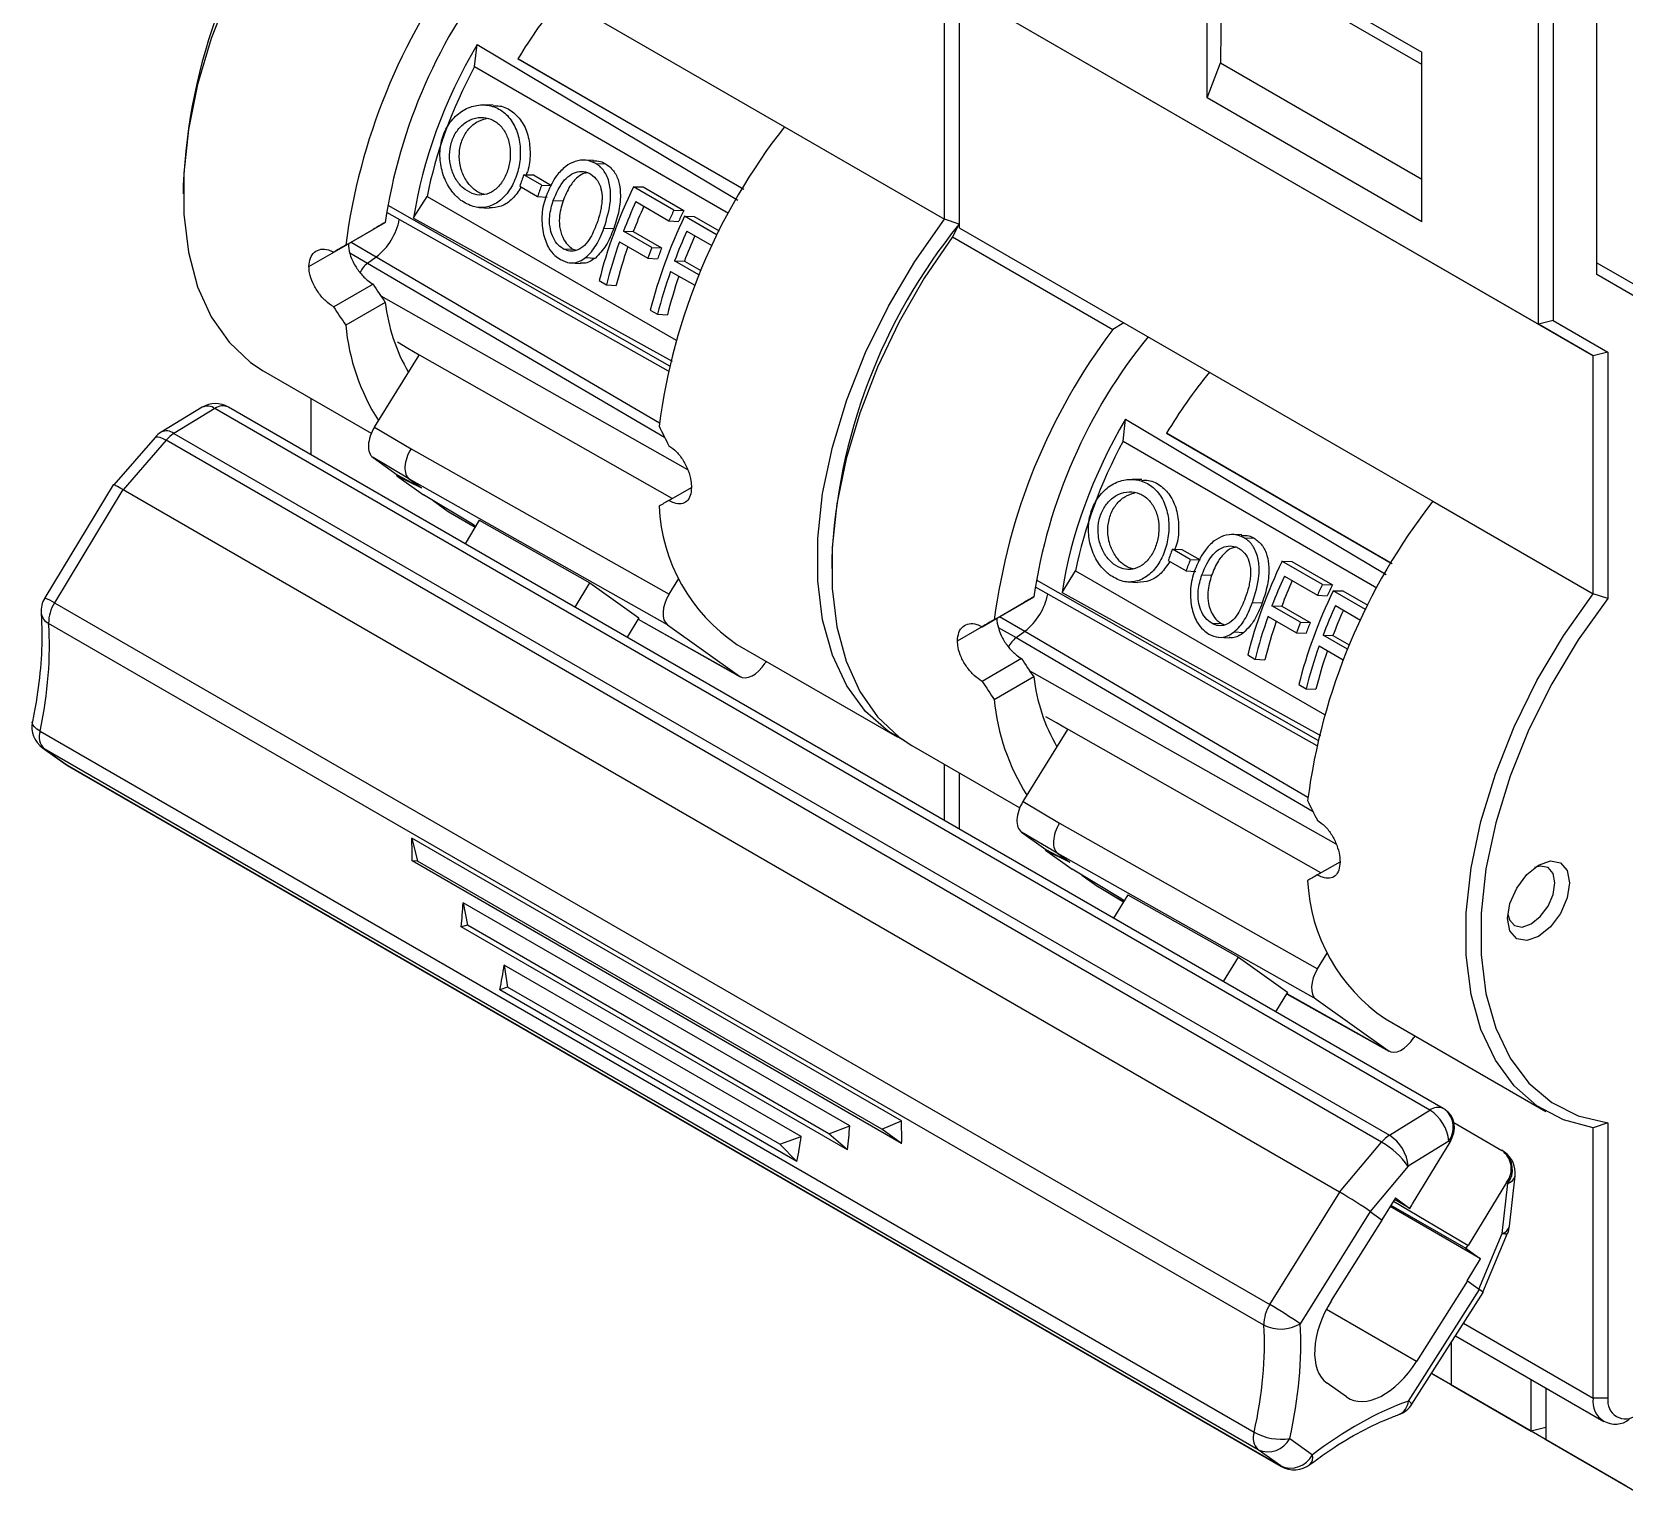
# Model space of a CAD drawing. Header units: millimetres. Extents: x 0 to 210, y 0 to 297.
# Drawn here: x 123.67 to 154.58, y 36.87 to 65.21 of the extents above; entities that cross this region are included whole.
import ezdxf

# ---------------------------------------------------------------- set-up
doc = ezdxf.new("R2010")
doc.units = ezdxf.units.MM

msp = doc.modelspace()

# ---------------------------------------------------------------- linework, layer by layer
at = {"color": 7, "linetype": 'Continuous', "lineweight": 25}
for p, q in [((154.047, 60.499), (154.047, 73.172)), ((152.915, 59.536), (152.915, 72.809)), ((153.201, 72.81), (153.201, 59.606)), ((129.086, 68.674), (138.279, 63.367)), ((146.481, 67.223), (150.653, 64.815)), ((146.481, 63.931), (146.481, 67.223)), ((146.767, 66.817), (146.744, 64.608)), ((150.653, 64.573), (146.767, 66.817)), ((140.612, 66.638), (152.915, 59.536)), ((141.389, 61.572), (141.389, 66.19)), ((141.673, 66.026), (153.975, 58.924)), ((141.673, 66.026), (141.673, 61.408)), ((132.266, 64.534), (132.314, 64.963)), ((137.49, 62.152), (133.107, 64.686)), ((133.107, 64.686), (137.466, 62.169)), ((146.481, 63.931), (146.744, 64.608)), ((146.744, 64.608), (150.653, 62.351)), ((150.653, 61.523), (150.653, 64.815)), ((132.266, 64.534), (137.192, 61.69)), ((132.629, 63.787), (132.44, 63.792)), ((150.653, 61.523), (146.481, 63.931)), ((138.279, 63.367), (141.389, 61.572)), ((133.569, 62.236), (133.222, 62.437)), ((133.222, 62.437), (133.408, 62.433)), ((133.408, 62.433), (133.759, 62.23)), ((134.571, 62.716), (134.372, 62.722)), ((134.616, 62.657), (134.807, 62.651)), ((126.611, 62.228), (126.611, 62.064)), ((133.141, 62.216), (133.489, 62.015)), ((133.569, 62.236), (133.759, 62.23)), ((136.135, 61.75), (135.35, 62.203)), ((135.35, 62.203), (135.539, 62.199)), ((135.539, 62.199), (136.327, 61.743)), ((131.082, 61.598), (131.344, 62.017)), ((131.344, 62.017), (136.176, 59.227)), ((133.489, 62.015), (133.677, 62.004)), ((133.794, 61.94), (133.983, 61.931)), ((135.396, 61.915), (136.038, 61.544)), ((129.765, 61.069), (130.532, 61.511)), ((130.558, 61.709), (136.024, 58.631)), ((132.356, 61.801), (132.547, 61.79)), ((136.038, 61.544), (136.228, 61.532)), ((136.135, 61.75), (136.327, 61.743)), ((136.972, 61.267), (136.342, 61.63)), ((136.342, 61.63), (136.53, 61.626)), ((136.53, 61.626), (137.013, 61.348)), ((141.673, 61.481), (141.389, 61.572)), ((129.531, 60.933), (130.295, 61.374)), ((134.777, 61.403), (134.966, 61.394)), ((135.707, 61.022), (135.156, 61.34)), ((135.156, 61.34), (135.345, 61.334)), ((135.345, 61.334), (135.896, 61.016)), ((136.387, 61.342), (136.873, 61.062)), ((141.665, 61.469), (141.541, 61.232)), ((141.541, 61.232), (144.652, 59.436)), ((141.665, 61.469), (141.673, 61.474)), ((141.673, 61.408), (150.865, 56.101)), ((129.051, 60.656), (129.816, 61.098)), ((133.985, 61), (134.174, 60.994)), ((134.174, 60.994), (134.239, 60.972)), ((135.08, 61.135), (135.631, 60.816)), ((135.707, 61.022), (135.896, 61.016)), ((130.189, 60.721), (130.358, 60.845)), ((134.109, 60.728), (134.328, 60.715)), ((134.42, 60.831), (134.61, 60.821)), ((135.631, 60.816), (135.819, 60.805)), ((136.621, 60.495), (136.147, 60.768)), ((136.147, 60.768), (136.337, 60.761)), ((136.337, 60.761), (136.655, 60.578)), ((154.047, 60.73), (155.108, 60.117)), ((130.295, 60.313), (129.531, 59.872)), ((134.684, 60.384), (134.826, 60.302)), ((134.826, 60.302), (135.017, 60.29)), ((136.071, 60.562), (136.539, 60.292)), ((155.108, 59.886), (154.047, 60.499)), ((130.532, 59.96), (129.765, 59.517)), ((135.676, 59.811), (135.818, 59.729)), ((135.818, 59.729), (136.009, 59.718)), ((144.868, 59.563), (144.652, 59.436)), ((153.201, 59.606), (152.915, 59.536)), ((153.975, 58.924), (152.915, 59.536)), ((153.201, 59.606), (154.262, 58.993)), ((130.973, 59.068), (130.768, 59.185)), ((136.102, 56.154), (130.973, 59.068)), ((131.191, 58.938), (130.973, 59.068)), ((130.323, 57.541), (131.191, 58.938)), ((154.262, 58.993), (153.975, 58.924)), ((153.975, 54.305), (153.975, 58.924)), ((154.262, 58.993), (154.262, 54.214)), ((128.165, 58.631), (130.261, 57.421)), ((126.979, 57.924), (126.183, 57.442)), ((127.227, 57.898), (126.431, 57.416)), ((150.806, 44.286), (127.227, 57.898)), ((151.067, 44.318), (127.488, 57.929)), ((129.086, 58.099), (129.086, 57.007)), ((130.323, 57.541), (131.033, 57.12)), ((144.852, 57.268), (144.901, 57.697)), ((126.064, 57.341), (125.266, 56.42)), ((126.28, 57.284), (125.448, 56.323)), ((149.869, 43.666), (126.28, 57.284)), ((126.431, 57.416), (150.02, 43.798)), ((144.852, 57.268), (149.779, 54.424)), ((150.076, 54.886), (145.693, 57.42)), ((145.693, 57.42), (150.052, 54.903)), ((131.002, 56.53), (130.295, 56.948)), ((130.295, 56.948), (130.766, 56.612)), ((131.033, 57.12), (136.04, 54.296)), ((130.757, 56.597), (130.766, 56.612)), ((130.757, 56.597), (131.276, 56.226)), ((130.757, 56.597), (131.233, 56.364)), ((130.766, 56.612), (131.233, 56.364)), ((125.253, 56.422), (123.924, 54.224)), ((125.442, 56.327), (124.114, 54.13)), ((125.442, 56.327), (125.448, 56.323)), ((149.053, 42.696), (125.448, 56.323)), ((136.012, 53.703), (131.002, 56.53)), ((131.002, 56.53), (131.233, 56.364)), ((136.036, 56.116), (136.476, 56.37)), ((145.215, 56.521), (145.026, 56.526)), ((132.223, 55.657), (131.276, 56.226)), ((131.464, 56.113), (131.756, 55.905)), ((150.865, 56.101), (153.975, 54.305)), ((131.768, 55.897), (132.275, 55.597)), ((132.357, 55.731), (132.08, 55.278)), ((132.285, 55.613), (132.223, 55.657)), ((132.357, 55.731), (134.504, 54.519)), ((147.157, 55.45), (146.959, 55.456)), ((147.202, 55.391), (147.393, 55.385)), ((146.156, 54.97), (145.808, 55.171)), ((145.808, 55.171), (145.994, 55.167)), ((145.994, 55.167), (146.346, 54.964)), ((139.198, 54.962), (139.198, 54.798)), ((143.669, 54.332), (143.93, 54.751)), ((143.93, 54.751), (148.763, 51.961)), ((145.727, 54.95), (146.075, 54.749)), ((146.075, 54.749), (146.263, 54.738)), ((146.156, 54.97), (146.346, 54.964)), ((148.721, 54.484), (147.936, 54.937)), ((147.936, 54.937), (148.125, 54.933)), ((148.125, 54.933), (148.914, 54.477)), ((134.215, 54.046), (134.504, 54.519)), ((134.504, 54.519), (135.456, 53.839)), ((136.04, 54.296), (136.229, 54.6)), ((143.145, 54.443), (148.61, 51.365)), ((144.943, 54.535), (145.133, 54.524)), ((146.381, 54.674), (146.57, 54.665)), ((147.982, 54.649), (148.625, 54.278)), ((148.721, 54.484), (148.914, 54.477)), ((124.114, 54.13), (147.7, 40.514)), ((142.117, 53.667), (142.882, 54.108)), ((142.352, 53.803), (143.118, 54.245)), ((147.363, 54.137), (147.552, 54.128)), ((148.625, 54.278), (148.814, 54.266)), ((149.558, 54), (148.928, 54.364)), ((148.928, 54.364), (149.117, 54.36)), ((149.117, 54.36), (149.599, 54.082)), ((154.262, 54.214), (153.975, 54.305)), ((135.456, 53.839), (135.226, 53.462)), ((135.44, 53.812), (137.423, 52.697)), ((141.637, 53.39), (142.403, 53.832)), ((147.666, 53.868), (148.217, 53.55)), ((148.293, 53.756), (147.742, 54.074)), ((147.742, 54.074), (147.932, 54.068)), ((147.932, 54.068), (148.483, 53.75)), ((148.974, 54.076), (149.459, 53.796)), ((147.585, 40.116), (123.999, 53.732)), ((136.012, 53.703), (137.408, 52.707)), ((142.775, 53.455), (142.945, 53.578)), ((146.572, 53.733), (146.761, 53.728)), ((146.761, 53.728), (146.825, 53.706)), ((147.007, 53.565), (147.196, 53.555)), ((148.217, 53.55), (148.405, 53.539)), ((148.293, 53.756), (148.483, 53.75)), ((149.207, 53.229), (148.734, 53.502)), ((148.734, 53.502), (148.924, 53.495)), ((148.924, 53.495), (149.242, 53.312)), ((137.357, 53.324), (140.467, 51.529)), ((146.695, 53.462), (146.915, 53.449)), ((148.658, 53.296), (149.125, 53.026)), ((137.927, 52.995), (137.907, 52.963)), ((142.882, 53.047), (142.117, 52.606)), ((147.27, 53.118), (147.412, 53.036)), ((147.412, 53.036), (147.603, 53.024)), ((143.118, 52.694), (142.352, 52.251)), ((148.262, 52.545), (148.404, 52.463)), ((148.404, 52.463), (148.595, 52.452)), ((143.56, 51.802), (143.354, 51.919)), ((123.833, 51.64), (147.395, 38.038)), ((142.91, 50.275), (143.777, 51.672)), ((148.689, 48.888), (143.56, 51.802)), ((143.777, 51.672), (143.56, 51.802)), ((123.883, 51.317), (124.324, 51.002)), ((140.752, 51.365), (142.847, 50.155)), ((147.471, 37.698), (123.91, 51.3)), ((123.91, 51.3), (124.351, 50.985)), ((141.389, 49.905), (141.389, 50.997)), ((124.351, 50.985), (147.912, 37.383)), ((124.364, 50.976), (147.926, 37.374)), ((141.673, 50.833), (141.673, 49.741)), ((142.91, 50.275), (143.619, 49.854)), ((143.619, 49.854), (148.627, 47.03)), ((140.549, 44.078), (131.047, 49.563)), ((131.047, 49.563), (131.157, 49.119)), ((143.588, 49.264), (142.882, 49.682)), ((142.882, 49.682), (143.353, 49.345)), ((143.344, 49.331), (143.353, 49.345)), ((143.344, 49.331), (143.862, 48.96)), ((143.344, 49.331), (143.82, 49.098)), ((143.353, 49.345), (143.82, 49.098)), ((148.599, 46.437), (143.588, 49.264)), ((143.588, 49.264), (143.82, 49.098)), ((140.554, 43.636), (131.052, 49.121)), ((131.157, 49.119), (131.052, 49.121)), ((140.169, 43.916), (131.157, 49.119)), ((144.81, 48.391), (143.862, 48.96)), ((144.051, 48.847), (144.343, 48.639)), ((148.622, 48.85), (149.062, 49.104)), ((144.355, 48.631), (144.862, 48.331)), ((139.546, 43.981), (132.043, 48.312)), ((132.043, 48.312), (132.131, 47.875)), ((144.943, 48.464), (144.667, 48.012)), ((144.872, 48.347), (144.81, 48.391)), ((144.943, 48.464), (147.091, 47.253)), ((132.131, 47.875), (132.003, 47.846)), ((139.506, 43.515), (132.003, 47.846)), ((139.144, 43.826), (132.131, 47.875)), ((148.627, 47.03), (148.816, 47.334)), ((138.606, 43.773), (132.84, 47.102)), ((132.84, 47.102), (132.907, 46.675)), ((146.801, 46.78), (147.091, 47.253)), ((147.091, 47.253), (148.043, 46.573)), ((132.907, 46.675), (132.756, 46.618)), ((138.187, 43.627), (132.907, 46.675)), ((138.521, 43.29), (132.756, 46.618)), ((148.043, 46.573), (147.813, 46.196)), ((148.026, 46.546), (150.009, 45.431)), ((148.599, 46.437), (149.994, 45.441)), ((149.944, 46.058), (153.054, 44.263)), ((150.514, 45.729), (150.493, 45.697)), ((150.02, 43.798), (150.806, 44.286)), ((151.131, 44.275), (151.107, 44.292)), ((139.144, 43.826), (139.546, 43.981)), ((140.169, 43.916), (140.549, 44.078)), ((140.554, 43.636), (140.169, 43.916)), ((151.274, 44.044), (152.204, 43.506)), ((154.262, 44.038), (153.975, 43.945)), ((153.975, 38.699), (153.975, 43.945)), ((154.262, 44.038), (154.262, 38.7)), ((138.187, 43.627), (138.606, 43.773)), ((138.521, 43.29), (138.187, 43.627)), ((139.506, 43.515), (139.144, 43.826)), ((149.053, 42.696), (149.869, 43.666)), ((151.173, 43.684), (150.387, 43.196)), ((150.472, 42.466), (151.198, 43.666)), ((151.198, 43.666), (151.173, 43.684)), ((152.254, 43.472), (152.231, 43.489)), ((152.353, 42.038), (152.461, 43.011)), ((147.7, 40.514), (149.059, 42.693)), ((149.059, 42.693), (149.053, 42.696)), ((152.296, 42.882), (151.551, 41.663)), ((152.212, 41.892), (152.32, 42.865)), ((152.32, 42.865), (152.296, 42.882)), ((150.136, 42.583), (149.875, 42.158)), ((151.789, 41.402), (150.034, 42.417)), ((150.051, 42.445), (151.504, 41.606)), ((150.099, 42.523), (151.543, 41.669)), ((150.42, 42.38), (150.118, 42.555)), ((150.136, 42.583), (150.42, 42.38)), ((150.42, 42.38), (150.459, 42.443)), ((150.458, 42.443), (150.472, 42.466)), ((150.459, 42.443), (150.458, 42.443)), ((149.648, 42.32), (148.289, 40.141)), ((148.896, 40.59), (149.882, 42.153)), ((149.648, 42.32), (149.882, 42.153)), ((151.833, 40.756), (152.316, 41.898)), ((151.543, 41.669), (151.504, 41.606)), ((151.504, 41.606), (151.789, 41.402)), ((151.551, 41.663), (151.543, 41.669)), ((151.529, 40.976), (151.789, 41.402)), ((150.389, 38.642), (151.769, 40.805)), ((151.536, 40.972), (150.549, 39.409)), ((151.536, 40.972), (151.529, 40.976)), ((151.536, 40.972), (151.769, 40.805)), ((150.459, 38.58), (151.841, 40.746)), ((151.303, 39.904), (154.182, 38.242)), ((151.219, 39.771), (151.219, 38.956)), ((149.189, 38.721), (148.812, 38.99)), ((150.838, 39.175), (151.243, 38.942)), ((154.541, 37.038), (150.838, 39.175)), ((151.219, 38.956), (152.773, 38.059)), ((151.219, 38.956), (151.243, 38.942)), ((152.773, 38.059), (152.773, 39.055)), ((153.057, 38.891), (153.057, 37.895)), ((154.262, 38.7), (153.975, 38.699)), ((153.057, 38.128), (152.773, 38.059)), ((154.541, 37.038), (152.773, 38.059)), ((148.086, 37.914), (148.527, 37.599)), ((153.057, 37.895), (154.613, 36.997)), ((153.057, 37.895), (154.825, 36.874)), ((147.912, 37.383), (147.471, 37.698)), ((154.541, 37.038), (154.541, 37.038)), ((154.541, 37.038), (154.541, 37.038))]:
    msp.add_line(p, q, dxfattribs=at)
at = {"color": 8, "linetype": 'Continuous', "lineweight": 25}
for p, q in [((130.58, 61.844), (136.047, 58.732)), ((129.843, 60.92), (130.189, 60.721)), ((129.868, 61.128), (130.358, 60.845)), ((130.189, 60.721), (135.952, 57.344)), ((130.358, 60.845), (135.854, 57.624)), ((136.403, 56.711), (130.451, 60.078)), ((131.756, 55.905), (132.276, 55.598)), ((143.166, 54.578), (148.634, 51.466)), ((135.44, 53.813), (137.408, 52.707)), ((142.454, 53.862), (142.945, 53.578)), ((142.429, 53.654), (142.775, 53.455)), ((142.945, 53.578), (148.44, 50.358)), ((142.775, 53.455), (148.538, 50.078)), ((148.99, 49.445), (143.037, 52.812)), ((123.91, 51.3), (123.883, 51.317)), ((124.351, 50.985), (124.324, 51.002)), ((124.351, 50.985), (124.364, 50.976)), ((144.343, 48.639), (144.862, 48.332)), ((148.027, 46.547), (149.994, 45.441)), ((150.387, 43.196), (149.649, 42.32)), ((151.755, 40.815), (152.212, 41.892)), ((150.549, 39.409), (148.798, 40.42)), ((151.461, 40.151), (153.975, 38.699)), ((147.926, 37.374), (147.912, 37.383))]:
    msp.add_line(p, q, dxfattribs=at)
at = {"color": 7, "linetype": 'Continuous', "lineweight": 25, "flags": 128}
for points in [[(128.954, 68.498), (128.407, 67.694), (127.919, 66.846), (127.5, 65.97), (127.155, 65.079), (126.891, 64.188), (126.713, 63.314), (126.623, 62.47), (126.623, 61.672), (126.713, 60.932), (126.891, 60.264), (127.155, 59.678), (127.5, 59.185), (127.919, 58.792), (128.165, 58.631)], [(132.314, 64.963), (132.315, 64.963), (137.374, 61.946)], [(131.082, 61.598), (131.083, 61.597), (136.098, 58.82)], [(140.612, 51.451), (140.299, 51.635), (139.855, 52.023), (139.49, 52.519), (139.211, 53.114), (139.021, 53.798), (138.926, 54.558), (138.926, 55.381), (139.021, 56.251), (139.211, 57.153), (139.49, 58.071), (139.855, 58.989), (140.299, 59.888), (140.813, 60.755), (141.389, 61.572)], [(141.541, 61.232), (140.993, 60.428), (140.506, 59.58), (140.086, 58.704), (139.741, 57.812), (139.478, 56.922), (139.299, 56.048), (139.209, 55.204), (139.209, 54.406), (139.299, 53.666), (139.478, 52.998), (139.741, 52.412), (140.086, 51.919), (140.506, 51.526), (140.752, 51.365)], [(144.901, 57.697), (144.902, 57.697), (149.961, 54.68)], [(143.669, 54.332), (143.67, 54.331), (148.684, 51.554)], [(153.975, 43.945), (153.399, 44.097), (152.885, 44.369), (152.442, 44.757), (152.077, 45.253), (151.797, 45.848), (151.608, 46.532), (151.512, 47.292), (151.512, 48.115), (151.608, 48.985), (151.797, 49.887), (152.077, 50.805), (152.442, 51.723), (152.885, 52.622), (153.399, 53.489), (153.975, 54.305)], [(154.262, 54.214), (153.687, 53.413), (153.173, 52.561), (152.73, 51.675), (152.364, 50.769), (152.084, 49.862), (151.895, 48.97), (151.799, 48.11), (151.799, 47.298), (151.895, 46.548), (152.084, 45.875), (152.364, 45.292), (152.73, 44.808), (153.173, 44.434), (153.687, 44.175), (154.262, 44.038)], [(152.916, 49.043), (153.146, 49.123), (153.341, 49.085), (153.471, 48.935), (153.517, 48.696), (153.471, 48.404), (153.341, 48.103), (153.146, 47.84), (152.916, 47.655), (152.686, 47.575), (152.491, 47.613), (152.36, 47.763), (152.315, 48.002), (152.36, 48.294), (152.491, 48.594), (152.686, 48.857), (152.916, 49.043)], [(152.32, 48.092), (152.35, 47.982), (152.449, 47.868), (152.598, 47.839), (152.774, 47.9), (152.95, 48.042), (153.099, 48.243), (153.199, 48.472), (153.234, 48.696), (153.199, 48.879), (153.099, 48.993), (152.95, 49.022), (152.84, 48.994)]]:
    msp.add_lwpolyline(points, dxfattribs=at)
at = {"color": 8, "linetype": 'Continuous', "lineweight": 25, "flags": 128}
for points in [[(126.064, 57.341), (126.079, 57.351), (126.113, 57.353), (126.158, 57.342), (126.215, 57.319), (126.28, 57.284)], [(123.833, 51.64), (123.771, 51.681), (123.724, 51.723), (123.694, 51.765), (123.682, 51.806), (123.684, 51.826)], [(152.212, 41.892), (152.262, 41.885), (152.297, 41.886), (152.315, 41.895), (152.316, 41.898)]]:
    msp.add_lwpolyline(points, dxfattribs=at)
at = {"color": 7, "linetype": 'Continuous', "lineweight": 25}
for centre, radius, start, end in [((137.679, 61.754), 11.078, 140.9335, 177.5491), ((141.552, 59.542), 11.885, 142.9581, 172.6201), ((140.855, 59.984), 10.436, 140.954, 171.5864), ((147.681, 56.016), 11.935, 141.9837, 172.5773), ((150.265, 54.488), 11.078, 140.9335, 177.5491), ((134.022, 60.364), 3.513, 186.6011, 210.0977), ((133.877, 59.891), 4.128, 185.1881, 212.63), ((154.139, 52.276), 11.885, 142.9581, 172.6201), ((153.442, 52.718), 10.436, 140.954, 171.5864), ((127.238, 57.496), 0.5, 60.0027, 121.2018), ((126.442, 57.014), 0.5, 121.2018, 139.1129), ((126.777, 56.869), 0.647, 122.3246, 140.1255), ((139.27, 56.168), 3.427, 182.6923, 236.0824), ((160.268, 48.75), 11.935, 141.9837, 172.5773), ((124.352, 53.965), 0.5, 148.8488, 183.9703), ((124.707, 53.743), 0.708, 146.9124, 180.9023), ((146.608, 53.098), 3.513, 186.6011, 210.0977), ((146.463, 52.625), 4.128, 185.1881, 212.63), ((124.173, 51.724), 0.5, 168.1333, 234.4639), ((124.141, 51.53), 0.327, 160.3775, 224.9193), ((124.614, 51.409), 0.5, 234.4639, 240.0027), ((124.596, 49.262), 6.458, 358.7524, 2.675), ((151.856, 48.902), 3.427, 182.6923, 236.0824), ((124.414, 48.729), 7.641, 353.3622, 356.8688), ((124.107, 48.381), 8.826, 348.4799, 351.6651), ((150.389, 43.62), 0.786, 4.7216, 58.0024), ((150.817, 43.885), 0.5, 54.4639, 60.0027), ((131.916, 44.398), 7.641, 353.3622, 356.8688), ((134.098, 43.776), 6.458, 358.7524, 2.675), ((129.873, 45.053), 8.826, 348.4799, 351.6651), ((150.366, 43.251), 0.647, 122.3246, 140.1255), ((149.078, 42.275), 1.6, 35.1333, 60.3778), ((149.603, 43.131), 0.786, 4.7216, 58.0024), ((151.943, 43.149), 0.443, 322.9376, 53.868), ((151.964, 43.066), 0.5, 353.6888, 54.4639), ((151.856, 42.093), 0.5, 337.0225, 353.6888), ((148.293, 40.127), 0.708, 146.9124, 180.9023), ((141.694, 30.359), 11.798, 56.0117, 59.3973), ((147.914, 40.759), 0.722, 242.8547, 301.2374), ((154.405, 38.629), 0.436, 170.6674, 308.4559), ((154.604, 38.644), 0.347, 170.6674, 308.4559), ((150.037, 38.849), 0.5, 289.6804, 327.4533), ((147.703, 37.928), 0.327, 160.3775, 224.9193), ((147.916, 38.956), 1.055, 240.413, 279.2769), ((147.663, 38.135), 0.478, 246.3645, 332.4313), ((148.104, 37.82), 0.478, 246.3645, 332.4313), ((148.176, 37.807), 0.5, 240.0027, 307.2963)]:
    msp.add_arc(centre, radius, start, end, dxfattribs=at)
at = {"color": 8, "linetype": 'Continuous', "lineweight": 25}
for centre, radius, start, end in [((142.026, 59.304), 10.417, 140.9176, 148.8952), ((129.623, 61.798), 1.204, 307.6612, 349.1113), ((130.479, 60.343), 0.476, 127.5775, 156.08), ((154.613, 52.038), 10.417, 140.9176, 148.8952), ((127.082, 57.707), 0.24, 52.7491, 115.27), ((127.384, 57.697), 0.255, 65.7901, 127.9112), ((126.286, 57.233), 0.233, 51.6693, 116.3498), ((123.674, 53.479), 0.785, 55.9043, 71.4177), ((142.209, 54.532), 1.204, 307.6612, 349.1113), ((124.109, 53.966), 0.258, 187.9072, 244.8725), ((143.065, 53.077), 0.476, 127.5775, 156.08), ((150.962, 44.085), 0.255, 65.7901, 127.9112), ((150.813, 43.953), 0.449, 323.278, 48.9842), ((151.96, 43.134), 0.449, 323.278, 48.9842), ((152.268, 43.056), 0.198, 285.0505, 346.6679), ((152.161, 42.083), 0.198, 285.0505, 346.6679), ((150.083, 38.659), 0.306, 293.8467, 356.7425), ((150.311, 38.482), 0.177, 33.7089, 64.1603), ((148.345, 37.544), 0.19, 314.6819, 16.8024)]:
    msp.add_arc(centre, radius, start, end, dxfattribs=at)
at = {"color": 7, "linetype": 'Continuous', "lineweight": 25}
for centre, major_axis, ratio, start_param, end_param in [((135.415, 63.105), (3.11, 5.348), 0.584199, 1.563061, 2.168452), ((135.415, 63.105), (2.966, 5.1), 0.584199, 1.629788, 2.101724), ((137.006, 62.187), (3.083, 5.379), 0.570557, 1.842677, 1.8817), ((137.43, 61.942), (3.117, 5.36), 0.584199, 1.846245, 1.885268), ((138.792, 61.156), (3.083, 5.379), 0.570557, 1.700737, 2.023641), ((139.01, 61.03), (3.117, 5.36), 0.584199, 1.741264, 1.843363), ((139.01, 61.03), (2.966, 5.1), 0.584199, 1.749928, 1.84178), ((134.394, 63.741), (6.418, 3.706), 0.00007, 2.216395, 2.263457), ((139.784, 60.583), (3.083, 5.379), 0.570557, 1.700737, 2.023641), ((139.653, 60.659), (3.117, 5.36), 0.584199, 1.704304, 1.741264), ((139.653, 60.659), (2.966, 5.1), 0.584199, 1.69556, 1.735349), ((140.002, 60.457), (3.117, 5.36), 0.584199, 1.741264, 1.843363), ((140.002, 60.457), (2.966, 5.1), 0.584199, 1.749928, 1.84178), ((134.354, 63.718), (7.5, 4.33), 0.00007, 2.229146, 2.269378), ((139.01, 61.03), (3.117, 5.36), 0.584199, 1.879768, 2.027208), ((139.01, 61.03), (2.966, 5.1), 0.584199, 1.895938, 2.035953), ((139.561, 60.712), (3.117, 5.36), 0.584199, 1.843363, 1.879768), ((139.561, 60.712), (2.966, 5.1), 0.584199, 1.84178, 1.880924), ((134.394, 63.649), (-4.539, 7.861), 0.577313, 1.663433, 1.710496), ((140.002, 60.457), (3.117, 5.36), 0.584199, 1.879768, 2.027208), ((140.002, 60.457), (2.966, 5.1), 0.584199, 1.895938, 2.035953), ((134.354, 63.718), (-5.304, 9.185), 0.577335, 1.657531, 1.697764), ((130.559, 57.372), (0.25, 0.433), 0.577377, 1.514751, 3.085623), ((141.779, 59.432), (-5.304, 9.185), 0.577335, 1.443748, 1.48398), ((148.001, 55.839), (3.11, 5.348), 0.584199, 1.563061, 2.168452), ((148.001, 55.839), (2.966, 5.1), 0.584199, 1.629788, 2.101724), ((131.265, 56.954), (0.25, 0.433), 0.570224, 1.515209, 3.086006), ((125.678, 56.158), (0.425, -0.264), 0.04564, 2.187103, 3.142148), ((141.779, 59.432), (7.5, 4.33), 0.00007, 2.442929, 2.483162), ((149.592, 54.921), (3.083, 5.379), 0.570557, 1.842677, 1.8817), ((150.017, 54.676), (3.117, 5.36), 0.584199, 1.846245, 1.885268), ((151.379, 53.89), (3.083, 5.379), 0.570557, 1.700737, 2.023641), ((151.597, 53.764), (3.117, 5.36), 0.584199, 1.741264, 1.843363), ((151.597, 53.764), (2.966, 5.1), 0.584199, 1.749928, 1.84178), ((152.239, 53.393), (3.117, 5.36), 0.584199, 1.704304, 1.741264), ((152.239, 53.393), (2.966, 5.1), 0.584199, 1.69556, 1.735349), ((136.276, 54.128), (0.25, 0.433), 0.577386, 1.514978, 3.085698), ((146.98, 56.475), (6.418, 3.706), 0.00007, 2.216395, 2.263457), ((152.371, 53.317), (3.083, 5.379), 0.570557, 1.700737, 2.023641), ((146.941, 56.452), (7.5, 4.33), 0.00007, 2.229146, 2.269378), ((151.597, 53.764), (3.117, 5.36), 0.584199, 1.879768, 2.027208), ((151.597, 53.764), (2.966, 5.1), 0.584199, 1.895938, 2.035953), ((152.588, 53.191), (3.117, 5.36), 0.584199, 1.741264, 1.843363), ((152.588, 53.191), (2.966, 5.1), 0.584199, 1.749928, 1.84178), ((119.099, 50.45), (3.43, 6.102), 0.576905, 5.212607, 5.563115), ((152.148, 53.446), (3.117, 5.36), 0.584199, 1.843363, 1.879768), ((152.148, 53.446), (2.966, 5.1), 0.584199, 1.84178, 1.880924), ((152.588, 53.191), (3.117, 5.36), 0.584199, 1.879768, 2.027208), ((152.588, 53.191), (2.966, 5.1), 0.584199, 1.895938, 2.035953), ((137.671, 53.131), (0.25, 0.433), 0.577377, 3.085623, 4.656343), ((146.98, 56.383), (-4.539, 7.861), 0.577313, 1.663433, 1.710496), ((146.941, 56.452), (-5.304, 9.185), 0.577335, 1.657531, 1.697764), ((143.145, 50.106), (0.25, 0.433), 0.577377, 1.514751, 3.085623), ((154.365, 52.166), (-5.304, 9.185), 0.577335, 1.443748, 1.48398), ((143.852, 49.688), (0.25, 0.433), 0.570224, 1.515209, 3.086006), ((154.365, 52.166), (7.5, 4.33), 0.00007, 2.442929, 2.483162), ((148.863, 46.862), (0.25, 0.433), 0.577386, 1.514978, 3.085698), ((150.258, 45.865), (0.25, 0.433), 0.577377, 3.085623, 4.656343), ((150.842, 43.867), (0.284, 0.411), 0.815534, 4.787732, 6.349802), ((149.295, 42.524), (0.425, -0.264), 0.045646, 0.616281, 2.187002), ((151.416, 41.009), (0.425, -0.264), 0.04564, 6.282629, 6.899416), ((149.534, 40.134), (0.69, 1.166), 0.577736, 1.521072, 3.09183), ((142.611, 36.876), (3.569, 6.022), 0.577758, 5.225809, 5.576316), ((142.963, 36.668), (3.819, 6.455), 0.577736, 5.225367, 5.575875), ((149.911, 39.865), (0.69, 1.166), 0.577736, 3.09183, 4.662589), ((149.383, 32.083), (3.819, 6.455), 0.577736, 0.607785, 0.958293)]:
    msp.add_ellipse(centre, major_axis=major_axis, ratio=ratio, start_param=start_param, end_param=end_param, dxfattribs=at)
for points, knots in [([(132, 61.94), (132.078, 61.893), (132.235, 61.798), (132.488, 61.791), (132.724, 61.889), (132.927, 62.091), (133.076, 62.372), (133.156, 62.699), (133.158, 63.036), (133.076, 63.347), (132.914, 63.598), (132.685, 63.758), (132.416, 63.811), (132.138, 63.752), (131.887, 63.586), (131.697, 63.331), (131.593, 63.016), (131.587, 62.677), (131.674, 62.353), (131.823, 62.097), (131.948, 61.987), (132, 61.94)], [0, 0, 0, 0, 0.053009, 0.106007, 0.159364, 0.213266, 0.266977, 0.320108, 0.373191, 0.426826, 0.480752, 0.534199, 0.587104, 0.640229, 0.693997, 0.747866, 0.801184, 0.854191, 0.907607, 0.961516, 1, 1, 1, 1]), ([(132.628, 63.772), (132.671, 63.774), (132.807, 63.78), (133.012, 63.67), (133.204, 63.462), (133.323, 63.174), (133.353, 62.846), (133.33, 62.584), (133.278, 62.46), (133.268, 62.436)], [0, 0, 0, 0, 0.082016, 0.257263, 0.43052, 0.604552, 0.780921, 0.957686, 1, 1, 1, 1]), ([(132.083, 62.148), (132.142, 62.112), (132.261, 62.041), (132.456, 62.037), (132.639, 62.114), (132.794, 62.269), (132.906, 62.483), (132.964, 62.732), (132.96, 62.987), (132.893, 63.221), (132.765, 63.409), (132.589, 63.528), (132.386, 63.564), (132.178, 63.516), (131.992, 63.386), (131.853, 63.19), (131.778, 62.95), (131.775, 62.693), (131.842, 62.449), (131.953, 62.261), (132.045, 62.18), (132.083, 62.148)], [0, 0, 0, 0, 0.053372, 0.106739, 0.160301, 0.214123, 0.267777, 0.32107, 0.374348, 0.427978, 0.481804, 0.53539, 0.5887, 0.642145, 0.695917, 0.749676, 0.803074, 0.856301, 0.9098, 0.963609, 1, 1, 1, 1]), ([(132.464, 62.055), (132.439, 62.06), (132.352, 62.078), (132.212, 62.178), (132.07, 62.362), (131.98, 62.596), (131.958, 62.852), (132.008, 63.101), (132.126, 63.313), (132.295, 63.47), (132.428, 63.51), (132.495, 63.53)], [0, 0, 0, 0, 0.046007, 0.165285, 0.284546, 0.404288, 0.524674, 0.644652, 0.763746, 0.882801, 1, 1, 1, 1]), ([(134.616, 62.657), (134.553, 62.684), (134.428, 62.739), (134.219, 62.706), (134.02, 62.6), (133.807, 62.381), (133.713, 62.161), (133.654, 62.024)], [0, 0, 0, 0, 0.169328, 0.339752, 0.500395, 0.689248, 1, 1, 1, 1]), ([(133.794, 61.94), (133.855, 62.083), (133.942, 62.286), (134.145, 62.456), (134.302, 62.51), (134.432, 62.495), (134.499, 62.461), (134.52, 62.45)], [0, 0, 0, 0, 0.415571, 0.586177, 0.757255, 0.921797, 1, 1, 1, 1]), ([(134.467, 62.475), (134.444, 62.473), (134.374, 62.466), (134.245, 62.381), (134.094, 62.201), (134.023, 62.028), (133.983, 61.931)], [0, 0, 0, 0, 0.099256, 0.309668, 0.609362, 1, 1, 1, 1]), ([(134.52, 62.45), (134.568, 62.412), (134.657, 62.341), (134.727, 62.166), (134.742, 62.028), (134.739, 61.952), (134.738, 61.939)], [0, 0, 0, 0, 0.340264, 0.639088, 0.93662, 1, 1, 1, 1]), ([(134.561, 62.705), (134.611, 62.706), (134.699, 62.709), (134.775, 62.669), (134.807, 62.651)], [0, 0, 0, 0, 0.577231, 1, 1, 1, 1]), ([(134.777, 61.403), (134.831, 61.576), (134.912, 61.838), (134.906, 62.211), (134.828, 62.456), (134.712, 62.595), (134.635, 62.644), (134.616, 62.657)], [0, 0, 0, 0, 0.375446, 0.571293, 0.768734, 0.94086, 1, 1, 1, 1]), ([(134.807, 62.651), (134.862, 62.61), (134.972, 62.528), (135.068, 62.321), (135.107, 62.055), (135.077, 61.731), (135.004, 61.509), (134.966, 61.394)], [0, 0, 0, 0, 0.170348, 0.341363, 0.509138, 0.745923, 1, 1, 1, 1]), ([(133.171, 62.199), (133.118, 62.119), (133.01, 61.955), (132.79, 61.808), (132.627, 61.797), (132.547, 61.792)], [0, 0, 0, 0, 0.324781, 0.667148, 1, 1, 1, 1]), ([(133.654, 62.024), (133.636, 61.967), (133.599, 61.854), (133.559, 61.617), (133.58, 61.436), (133.594, 61.317)], [0, 0, 0, 0, 0.252938, 0.506356, 1, 1, 1, 1]), ([(133.985, 61), (133.943, 61.03), (133.858, 61.091), (133.772, 61.249), (133.72, 61.433), (133.714, 61.674), (133.764, 61.84), (133.794, 61.94)], [0, 0, 0, 0, 0.171, 0.343214, 0.509025, 0.70493, 1, 1, 1, 1]), ([(133.983, 61.931), (133.951, 61.822), (133.898, 61.644), (133.916, 61.377), (133.985, 61.186), (134.08, 61.058), (134.146, 61.013), (134.174, 60.994)], [0, 0, 0, 0, 0.320298, 0.525656, 0.73178, 0.886951, 1, 1, 1, 1]), ([(134.738, 61.939), (134.735, 61.9), (134.727, 61.822), (134.698, 61.669), (134.662, 61.561), (134.638, 61.49)], [0, 0, 0, 0, 0.25299, 0.506102, 1, 1, 1, 1]), ([(133.594, 61.317), (133.622, 61.215), (133.671, 61.042), (133.808, 60.873), (133.895, 60.815), (133.932, 60.791)], [0, 0, 0, 0, 0.456752, 0.770731, 1, 1, 1, 1]), ([(134.638, 61.49), (134.594, 61.381), (134.523, 61.205), (134.371, 61.024), (134.227, 60.951), (134.092, 60.948), (134.018, 60.984), (133.985, 61)], [0, 0, 0, 0, 0.326251, 0.525699, 0.726165, 0.877406, 1, 1, 1, 1]), ([(134.42, 60.831), (134.459, 60.866), (134.569, 60.967), (134.687, 61.171), (134.753, 61.34), (134.777, 61.403)], [0, 0, 0, 0, 0.253765, 0.724553, 1, 1, 1, 1]), ([(134.966, 61.394), (134.943, 61.336), (134.899, 61.221), (134.793, 61.009), (134.683, 60.896), (134.61, 60.821)], [0, 0, 0, 0, 0.252781, 0.506002, 1, 1, 1, 1]), ([(129.051, 60.656), (129.056, 60.713), (129.067, 60.827), (129.153, 60.944), (129.276, 61.001), (129.41, 60.993), (129.496, 60.95), (129.531, 60.933)], [0, 0, 0, 0, 0.214146, 0.428273, 0.642901, 0.857866, 1, 1, 1, 1]), ([(129.816, 61.098), (129.816, 61.097), (129.816, 61.038), (129.836, 60.909), (129.918, 60.71), (130.043, 60.527), (130.176, 60.391), (130.261, 60.335), (130.295, 60.313)], [0, 0, 0, 0, 0.001754, 0.21563, 0.429486, 0.644143, 0.859096, 1, 1, 1, 1]), ([(129.531, 59.872), (129.478, 59.907), (129.374, 59.978), (129.231, 60.145), (129.12, 60.335), (129.06, 60.514), (129.053, 60.616), (129.051, 60.656)], [0, 0, 0, 0, 0.214144, 0.428269, 0.6429, 0.857863, 1, 1, 1, 1]), ([(133.932, 60.791), (133.994, 60.763), (134.118, 60.707), (134.29, 60.74), (134.383, 60.805), (134.42, 60.831)], [0, 0, 0, 0, 0.370614, 0.745057, 1, 1, 1, 1]), ([(134.61, 60.821), (134.539, 60.771), (134.448, 60.706), (134.344, 60.721), (134.321, 60.725)], [0, 0, 0, 0, 0.77686, 1, 1, 1, 1]), ([(136.036, 57.178), (136.087, 57.142), (136.189, 57.07), (136.32, 56.896), (136.418, 56.697), (136.468, 56.513), (136.473, 56.411), (136.476, 56.37)], [0, 0, 0, 0, 0.214144, 0.428269, 0.6429, 0.857863, 1, 1, 1, 1]), ([(136.476, 56.37), (136.471, 56.314), (136.462, 56.201), (136.389, 56.091), (136.28, 56.042), (136.155, 56.056), (136.07, 56.099), (136.036, 56.116)], [0, 0, 0, 0, 0.214146, 0.428273, 0.642901, 0.857866, 1, 1, 1, 1]), ([(144.587, 54.674), (144.665, 54.627), (144.821, 54.532), (145.074, 54.525), (145.311, 54.623), (145.514, 54.825), (145.662, 55.106), (145.742, 55.433), (145.744, 55.77), (145.663, 56.081), (145.5, 56.332), (145.271, 56.492), (145.002, 56.545), (144.725, 56.486), (144.473, 56.32), (144.283, 56.065), (144.18, 55.75), (144.173, 55.411), (144.26, 55.087), (144.409, 54.831), (144.535, 54.72), (144.587, 54.674)], [0, 0, 0, 0, 0.053009, 0.106007, 0.159364, 0.213266, 0.266977, 0.320108, 0.373191, 0.426826, 0.480752, 0.534199, 0.587104, 0.640229, 0.693997, 0.747866, 0.801184, 0.854191, 0.907607, 0.961516, 1, 1, 1, 1]), ([(144.669, 54.882), (144.729, 54.846), (144.848, 54.774), (145.043, 54.771), (145.225, 54.848), (145.381, 55.003), (145.493, 55.217), (145.55, 55.466), (145.547, 55.721), (145.479, 55.955), (145.351, 56.143), (145.176, 56.262), (144.972, 56.298), (144.765, 56.249), (144.579, 56.12), (144.44, 55.924), (144.365, 55.684), (144.362, 55.427), (144.428, 55.183), (144.539, 54.995), (144.632, 54.914), (144.669, 54.882)], [0, 0, 0, 0, 0.053372, 0.106739, 0.160301, 0.214123, 0.267777, 0.32107, 0.374348, 0.427978, 0.481804, 0.53539, 0.5887, 0.642145, 0.695917, 0.749676, 0.803074, 0.856301, 0.9098, 0.963609, 1, 1, 1, 1]), ([(145.05, 54.789), (145.026, 54.794), (144.939, 54.812), (144.799, 54.912), (144.656, 55.096), (144.567, 55.33), (144.544, 55.586), (144.595, 55.835), (144.712, 56.047), (144.881, 56.204), (145.015, 56.244), (145.081, 56.264)], [0, 0, 0, 0, 0.046007, 0.165285, 0.284546, 0.404288, 0.524674, 0.644652, 0.763746, 0.882801, 1, 1, 1, 1]), ([(145.215, 56.506), (145.258, 56.508), (145.393, 56.514), (145.598, 56.404), (145.791, 56.196), (145.909, 55.908), (145.94, 55.58), (145.917, 55.318), (145.865, 55.194), (145.855, 55.17)], [0, 0, 0, 0, 0.082016, 0.257263, 0.43052, 0.604552, 0.780921, 0.957686, 1, 1, 1, 1]), ([(147.202, 55.391), (147.14, 55.418), (147.015, 55.473), (146.805, 55.44), (146.606, 55.334), (146.394, 55.115), (146.299, 54.895), (146.241, 54.758)], [0, 0, 0, 0, 0.169328, 0.339752, 0.500395, 0.689248, 1, 1, 1, 1]), ([(147.147, 55.439), (147.198, 55.44), (147.285, 55.443), (147.361, 55.403), (147.393, 55.385)], [0, 0, 0, 0, 0.577231, 1, 1, 1, 1]), ([(147.363, 54.137), (147.417, 54.309), (147.499, 54.572), (147.493, 54.945), (147.414, 55.19), (147.299, 55.329), (147.222, 55.378), (147.202, 55.391)], [0, 0, 0, 0, 0.375446, 0.571293, 0.768734, 0.94086, 1, 1, 1, 1]), ([(147.393, 55.385), (147.448, 55.344), (147.558, 55.262), (147.654, 55.055), (147.694, 54.788), (147.663, 54.465), (147.59, 54.243), (147.552, 54.128)], [0, 0, 0, 0, 0.170348, 0.341363, 0.509138, 0.745923, 1, 1, 1, 1]), ([(146.381, 54.674), (146.442, 54.817), (146.528, 55.02), (146.732, 55.19), (146.888, 55.244), (147.018, 55.229), (147.085, 55.195), (147.107, 55.184)], [0, 0, 0, 0, 0.415571, 0.586177, 0.757255, 0.921797, 1, 1, 1, 1]), ([(147.053, 55.209), (147.031, 55.207), (146.96, 55.2), (146.831, 55.115), (146.68, 54.935), (146.61, 54.762), (146.57, 54.665)], [0, 0, 0, 0, 0.099256, 0.309668, 0.609362, 1, 1, 1, 1]), ([(147.107, 55.184), (147.154, 55.146), (147.244, 55.075), (147.313, 54.9), (147.329, 54.762), (147.325, 54.686), (147.325, 54.673)], [0, 0, 0, 0, 0.340264, 0.639088, 0.93662, 1, 1, 1, 1]), ([(145.758, 54.933), (145.705, 54.853), (145.596, 54.689), (145.376, 54.542), (145.213, 54.531), (145.133, 54.526)], [0, 0, 0, 0, 0.324781, 0.667148, 1, 1, 1, 1]), ([(146.241, 54.758), (146.222, 54.701), (146.186, 54.588), (146.146, 54.351), (146.166, 54.17), (146.18, 54.051)], [0, 0, 0, 0, 0.252938, 0.506356, 1, 1, 1, 1]), ([(146.572, 53.733), (146.529, 53.764), (146.444, 53.825), (146.358, 53.983), (146.306, 54.167), (146.301, 54.408), (146.351, 54.574), (146.381, 54.674)], [0, 0, 0, 0, 0.171, 0.343214, 0.509025, 0.70493, 1, 1, 1, 1]), ([(146.57, 54.665), (146.537, 54.556), (146.485, 54.378), (146.502, 54.111), (146.571, 53.92), (146.666, 53.791), (146.733, 53.747), (146.761, 53.728)], [0, 0, 0, 0, 0.320298, 0.525656, 0.73178, 0.886951, 1, 1, 1, 1]), ([(147.325, 54.673), (147.321, 54.634), (147.314, 54.556), (147.284, 54.403), (147.248, 54.295), (147.224, 54.224)], [0, 0, 0, 0, 0.25299, 0.506102, 1, 1, 1, 1]), ([(147.224, 54.224), (147.18, 54.115), (147.11, 53.939), (146.957, 53.758), (146.813, 53.685), (146.679, 53.682), (146.605, 53.718), (146.572, 53.733)], [0, 0, 0, 0, 0.326251, 0.525699, 0.726165, 0.877406, 1, 1, 1, 1]), ([(147.007, 53.565), (147.046, 53.6), (147.156, 53.701), (147.273, 53.905), (147.339, 54.074), (147.363, 54.137)], [0, 0, 0, 0, 0.253765, 0.724553, 1, 1, 1, 1]), ([(147.552, 54.128), (147.53, 54.07), (147.485, 53.955), (147.379, 53.743), (147.269, 53.63), (147.196, 53.555)], [0, 0, 0, 0, 0.252781, 0.506002, 1, 1, 1, 1]), ([(123.853, 53.93), (123.859, 53.814), (123.877, 53.473), (123.851, 52.868), (123.773, 52.273), (123.703, 51.921), (123.684, 51.827)], [0, 0, 0, 0, 0.180665, 0.526899, 0.873754, 1, 1, 1, 1]), ([(142.403, 53.832), (142.403, 53.831), (142.403, 53.772), (142.422, 53.643), (142.505, 53.444), (142.629, 53.261), (142.762, 53.125), (142.848, 53.069), (142.882, 53.047)], [0, 0, 0, 0, 0.001754, 0.21563, 0.429486, 0.644143, 0.859096, 1, 1, 1, 1]), ([(146.18, 54.051), (146.209, 53.949), (146.257, 53.776), (146.394, 53.607), (146.481, 53.549), (146.518, 53.525)], [0, 0, 0, 0, 0.456752, 0.770731, 1, 1, 1, 1]), ([(141.637, 53.39), (141.643, 53.447), (141.654, 53.561), (141.739, 53.678), (141.862, 53.735), (141.996, 53.727), (142.083, 53.684), (142.117, 53.667)], [0, 0, 0, 0, 0.214146, 0.428273, 0.642901, 0.857866, 1, 1, 1, 1]), ([(146.518, 53.525), (146.58, 53.497), (146.705, 53.441), (146.877, 53.474), (146.969, 53.539), (147.007, 53.565)], [0, 0, 0, 0, 0.370614, 0.745057, 1, 1, 1, 1]), ([(147.196, 53.555), (147.125, 53.505), (147.034, 53.44), (146.931, 53.455), (146.908, 53.459)], [0, 0, 0, 0, 0.77686, 1, 1, 1, 1]), ([(142.117, 52.606), (142.065, 52.641), (141.961, 52.712), (141.817, 52.878), (141.706, 53.069), (141.646, 53.248), (141.64, 53.35), (141.637, 53.39)], [0, 0, 0, 0, 0.214144, 0.428269, 0.6429, 0.857863, 1, 1, 1, 1]), ([(148.622, 49.912), (148.674, 49.876), (148.776, 49.804), (148.907, 49.63), (149.004, 49.431), (149.055, 49.247), (149.06, 49.145), (149.062, 49.104)], [0, 0, 0, 0, 0.214144, 0.428269, 0.6429, 0.857863, 1, 1, 1, 1]), ([(149.062, 49.104), (149.057, 49.048), (149.048, 48.935), (148.976, 48.825), (148.866, 48.776), (148.742, 48.79), (148.656, 48.833), (148.622, 48.85)], [0, 0, 0, 0, 0.214146, 0.428273, 0.642901, 0.857866, 1, 1, 1, 1]), ([(148.479, 37.409), (148.584, 37.487), (148.891, 37.714), (149.401, 38.025), (149.871, 38.254), (150.135, 38.352), (150.206, 38.379)], [0, 0, 0, 0, 0.181741, 0.528411, 0.8743, 1, 1, 1, 1])]:
    msp.add_open_spline(points, degree=3, knots=knots, dxfattribs=at)

doc.saveas('drawing.dxf')
